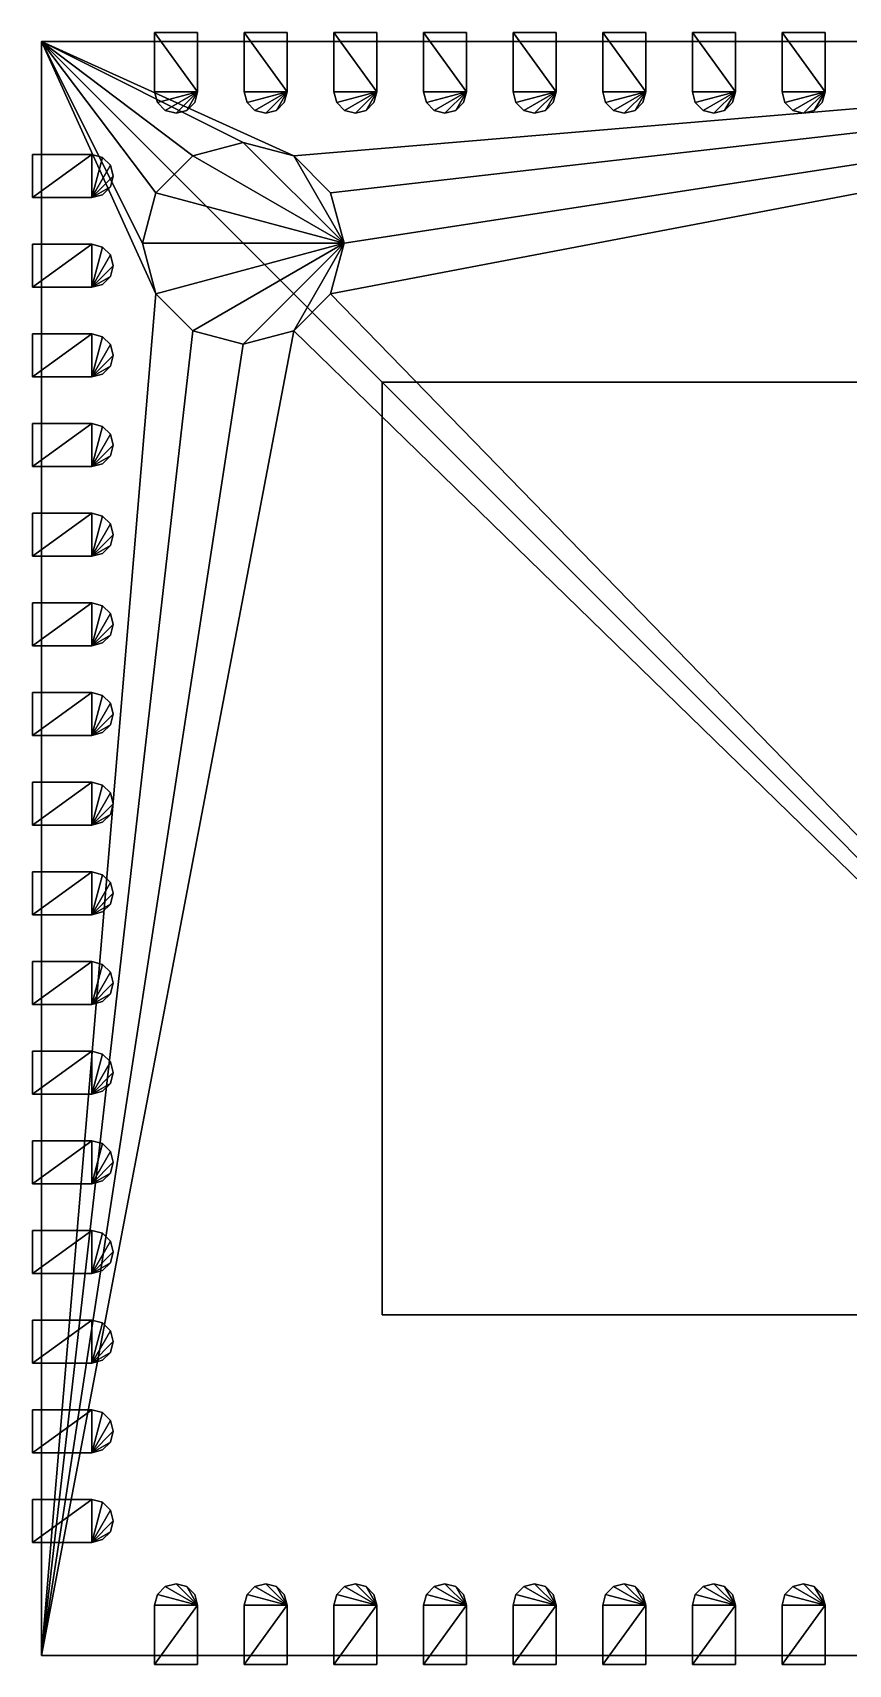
# Model space of a CAD drawing. Extents: x -4.55 to 4.55, y -4.55 to 4.55.
# Drawn here: x -4.55 to 0, y -4.55 to 4.55 of the extents above; entities that cross this region are included whole.
import ezdxf

# ---------------------------------------------------------------- set-up
doc = ezdxf.new("R2010")
doc.units = 0
for name, color, linetype in [('Body', 250, 'CONTINUOUS'), ('ThermalPin', 253, 'CONTINUOUS'), ('Triangle_Set', 253, 'CONTINUOUS'), ('Triangle_Set_ncl1_10', 253, 'CONTINUOUS'), ('Triangle_Set_ncl1_12', 253, 'CONTINUOUS'), ('Triangle_Set_ncl1_14', 253, 'CONTINUOUS'), ('Triangle_Set_ncl1_16', 253, 'CONTINUOUS'), ('Triangle_Set_ncl1_18', 253, 'CONTINUOUS'), ('Triangle_Set_ncl1_2', 253, 'CONTINUOUS'), ('Triangle_Set_ncl1_20', 253, 'CONTINUOUS'), ('Triangle_Set_ncl1_22', 253, 'CONTINUOUS'), ('Triangle_Set_ncl1_24', 253, 'CONTINUOUS'), ('Triangle_Set_ncl1_26', 253, 'CONTINUOUS'), ('Triangle_Set_ncl1_28', 253, 'CONTINUOUS'), ('Triangle_Set_ncl1_30', 253, 'CONTINUOUS'), ('Triangle_Set_ncl1_32', 253, 'CONTINUOUS'), ('Triangle_Set_ncl1_33', 253, 'CONTINUOUS'), ('Triangle_Set_ncl1_34', 253, 'CONTINUOUS'), ('Triangle_Set_ncl1_35', 253, 'CONTINUOUS'), ('Triangle_Set_ncl1_36', 253, 'CONTINUOUS'), ('Triangle_Set_ncl1_37', 253, 'CONTINUOUS'), ('Triangle_Set_ncl1_38', 253, 'CONTINUOUS'), ('Triangle_Set_ncl1_39', 253, 'CONTINUOUS'), ('Triangle_Set_ncl1_4', 253, 'CONTINUOUS'), ('Triangle_Set_ncl1_40', 253, 'CONTINUOUS'), ('Triangle_Set_ncl1_41', 253, 'CONTINUOUS'), ('Triangle_Set_ncl1_42', 253, 'CONTINUOUS'), ('Triangle_Set_ncl1_43', 253, 'CONTINUOUS'), ('Triangle_Set_ncl1_44', 253, 'CONTINUOUS'), ('Triangle_Set_ncl1_45', 253, 'CONTINUOUS'), ('Triangle_Set_ncl1_46', 253, 'CONTINUOUS'), ('Triangle_Set_ncl1_47', 253, 'CONTINUOUS'), ('Triangle_Set_ncl1_6', 253, 'CONTINUOUS'), ('Triangle_Set_ncl1_8', 253, 'CONTINUOUS')]:
    doc.layers.add(name, color=color, linetype=linetype)

msp = doc.modelspace()

# ---------------------------------------------------------------- meshes
at = {"layer": 'Body', "color": 250}
mesh = msp.add_polyface(dxfattribs=at)
corners = [(-4.5, -4.5, 0.05), (-4.5, -4.5, 0.9), (-4.5, 4.5, 0.05), (-4.5, 4.5, 0.9), (4.5, -4.5, 0.05), (4.5, -4.5, 0.9), (4.5, 4.5, 0.9), (-2.8125, 3.375, 0.9), (4.5, 4.5, 0.05), (-2.8125, 3.375, 0.81), (-2.887861, 3.65625, 0.9), (-3.09375, 3.862139, 0.9), (-3.375, 3.9375, 0.9), (-3.65625, 3.862139, 0.9), (-3.862139, 3.65625, 0.9), (-3.9375, 3.375, 0.9), (-3.862139, 3.09375, 0.9), (-3.65625, 2.887861, 0.9), (-3.375, 2.8125, 0.9), (-3.09375, 2.887861, 0.9), (-2.887861, 3.09375, 0.9), (-2.887861, 3.65625, 0.81), (-3.09375, 3.862139, 0.81), (-3.375, 3.9375, 0.81), (-3.65625, 3.862139, 0.81), (-3.862139, 3.65625, 0.81), (-3.9375, 3.375, 0.81), (-3.862139, 3.09375, 0.81), (-3.65625, 2.887861, 0.81), (-3.375, 2.8125, 0.81), (-3.09375, 2.887861, 0.81), (-2.887861, 3.09375, 0.81)]
mesh.append_faces([[corners[k] for k in face] for face in [(2, 1, 0), (1, 2, 3), (5, 4, 1), (4, 0, 1), (6, 5, 20), (5, 1, 19), (7, 6, 20), (20, 5, 19), (19, 1, 18), (18, 1, 17), (1, 3, 16), (17, 1, 16), (16, 3, 15), (15, 3, 14), (14, 3, 13), (3, 6, 11), (13, 3, 12), (12, 3, 11), (6, 7, 10), (11, 6, 10), (8, 6, 3), (2, 8, 3), (8, 2, 4), (2, 0, 4), (5, 8, 4), (8, 5, 6), (9, 7, 20), (9, 20, 31), (20, 19, 30), (19, 18, 29), (18, 17, 28), (22, 11, 21), (15, 14, 25), (22, 12, 11), (21, 11, 10), (21, 10, 9), (10, 7, 9), (14, 13, 24), (13, 12, 23), (17, 16, 27), (16, 15, 26), (12, 22, 23), (13, 23, 24), (14, 24, 25), (15, 25, 26), (16, 26, 27), (17, 27, 28), (18, 28, 29), (19, 29, 30), (20, 30, 31), (21, 9, 22), (22, 9, 23), (23, 9, 24), (24, 9, 25), (25, 9, 26), (26, 9, 27), (27, 9, 28), (28, 9, 29), (29, 9, 30), (30, 9, 31)]], dxfattribs={"color": 250})
at = {"layer": 'ThermalPin', "color": 253}
mesh = msp.add_polyface(dxfattribs=at)
corners = [(-2.6, -2.6), (-2.6, -2.6, 0.1), (-2.6, 2.6), (-2.6, 2.6, 0.1), (2.6, -2.6), (2.6, -2.6, 0.1), (2.6, 2.6), (2.6, 2.6, 0.1)]
mesh.append_faces([[corners[k] for k in face] for face in [(2, 1, 0), (1, 2, 3), (5, 6, 4), (6, 5, 7), (5, 4, 1), (4, 0, 1), (6, 7, 3), (2, 6, 3), (6, 2, 4), (2, 0, 4), (3, 7, 5), (1, 3, 5)]], dxfattribs={"color": 253})
at = {"layer": 'Triangle_Set', "color": 253}
mesh = msp.add_polyface(dxfattribs=at)
corners = [(-4.55, 3.63), (-4.55, 3.63, 0.1), (-4.22, 3.63, 0.1), (-4.22, 3.63), (-4.22, 3.87), (-4.22, 3.87, 0.1), (-4.55, 3.87), (-4.55, 3.87, 0.1), (-4.16, 3.646077), (-4.116077, 3.69), (-4.1, 3.75), (-4.116077, 3.81), (-4.16, 3.853923), (-4.16, 3.646077, 0.1), (-4.116077, 3.69, 0.1), (-4.1, 3.75, 0.1), (-4.116077, 3.81, 0.1), (-4.16, 3.853923, 0.1)]
mesh.append_faces([[corners[k] for k in face] for face in [(0, 1, 2), (0, 2, 3), (3, 13, 8), (8, 14, 9), (9, 15, 10), (10, 16, 11), (11, 17, 12), (12, 5, 4), (5, 12, 17), (17, 11, 16), (16, 10, 15), (15, 9, 14), (14, 8, 13), (13, 3, 2), (7, 6, 5), (5, 6, 4), (1, 0, 7), (7, 0, 6), (0, 3, 4), (3, 8, 9), (3, 9, 10), (3, 10, 11), (3, 11, 12), (3, 12, 4), (0, 4, 6), (2, 1, 5), (13, 2, 14), (14, 2, 15), (15, 2, 16), (16, 2, 17), (17, 2, 5), (5, 1, 7)]], dxfattribs={"color": 253})
at = {"layer": 'Triangle_Set_ncl1_10', "color": 253}
mesh = msp.add_polyface(dxfattribs=at)
corners = [(-4.55, 1.13), (-4.55, 1.13, 0.1), (-4.22, 1.13, 0.1), (-4.22, 1.13), (-4.22, 1.37), (-4.22, 1.37, 0.1), (-4.55, 1.37), (-4.55, 1.37, 0.1), (-4.16, 1.146077), (-4.116077, 1.19), (-4.1, 1.25), (-4.116077, 1.31), (-4.16, 1.353923), (-4.16, 1.146077, 0.1), (-4.116077, 1.19, 0.1), (-4.1, 1.25, 0.1), (-4.116077, 1.31, 0.1), (-4.16, 1.353923, 0.1)]
mesh.append_faces([[corners[k] for k in face] for face in [(0, 1, 2), (0, 2, 3), (3, 13, 8), (8, 14, 9), (9, 15, 10), (10, 16, 11), (11, 17, 12), (12, 5, 4), (5, 12, 17), (17, 11, 16), (16, 10, 15), (15, 9, 14), (14, 8, 13), (13, 3, 2), (7, 6, 5), (5, 6, 4), (1, 0, 7), (7, 0, 6), (0, 3, 4), (3, 8, 9), (3, 9, 10), (3, 10, 11), (3, 11, 12), (3, 12, 4), (0, 4, 6), (2, 1, 5), (13, 2, 14), (14, 2, 15), (15, 2, 16), (16, 2, 17), (17, 2, 5), (5, 1, 7)]], dxfattribs={"color": 253})
at = {"layer": 'Triangle_Set_ncl1_12', "color": 253}
mesh = msp.add_polyface(dxfattribs=at)
corners = [(-4.55, 0.63), (-4.55, 0.63, 0.1), (-4.22, 0.63, 0.1), (-4.22, 0.63), (-4.22, 0.87), (-4.22, 0.87, 0.1), (-4.55, 0.87), (-4.55, 0.87, 0.1), (-4.16, 0.646077), (-4.116077, 0.69), (-4.1, 0.75), (-4.116077, 0.81), (-4.16, 0.853923), (-4.16, 0.646077, 0.1), (-4.116077, 0.69, 0.1), (-4.1, 0.75, 0.1), (-4.116077, 0.81, 0.1), (-4.16, 0.853923, 0.1)]
mesh.append_faces([[corners[k] for k in face] for face in [(0, 1, 2), (0, 2, 3), (3, 13, 8), (8, 14, 9), (9, 15, 10), (10, 16, 11), (11, 17, 12), (12, 5, 4), (5, 12, 17), (17, 11, 16), (16, 10, 15), (15, 9, 14), (14, 8, 13), (13, 3, 2), (7, 6, 5), (5, 6, 4), (1, 0, 7), (7, 0, 6), (0, 3, 4), (3, 8, 9), (3, 9, 10), (3, 10, 11), (3, 11, 12), (3, 12, 4), (0, 4, 6), (2, 1, 5), (13, 2, 14), (14, 2, 15), (15, 2, 16), (16, 2, 17), (17, 2, 5), (5, 1, 7)]], dxfattribs={"color": 253})
at = {"layer": 'Triangle_Set_ncl1_14', "color": 253}
mesh = msp.add_polyface(dxfattribs=at)
corners = [(-4.55, 0.13), (-4.55, 0.13, 0.1), (-4.22, 0.13, 0.1), (-4.22, 0.13), (-4.22, 0.37), (-4.22, 0.37, 0.1), (-4.55, 0.37), (-4.55, 0.37, 0.1), (-4.16, 0.146077), (-4.116077, 0.19), (-4.1, 0.25), (-4.116077, 0.31), (-4.16, 0.353923), (-4.16, 0.146077, 0.1), (-4.116077, 0.19, 0.1), (-4.1, 0.25, 0.1), (-4.116077, 0.31, 0.1), (-4.16, 0.353923, 0.1)]
mesh.append_faces([[corners[k] for k in face] for face in [(0, 1, 2), (0, 2, 3), (3, 13, 8), (8, 14, 9), (9, 15, 10), (10, 16, 11), (11, 17, 12), (12, 5, 4), (5, 12, 17), (17, 11, 16), (16, 10, 15), (15, 9, 14), (14, 8, 13), (13, 3, 2), (7, 6, 5), (5, 6, 4), (1, 0, 7), (7, 0, 6), (0, 3, 4), (3, 8, 9), (3, 9, 10), (3, 10, 11), (3, 11, 12), (3, 12, 4), (0, 4, 6), (2, 1, 5), (13, 2, 14), (14, 2, 15), (15, 2, 16), (16, 2, 17), (17, 2, 5), (5, 1, 7)]], dxfattribs={"color": 253})
at = {"layer": 'Triangle_Set_ncl1_16', "color": 253}
mesh = msp.add_polyface(dxfattribs=at)
corners = [(-4.55, -0.37), (-4.55, -0.37, 0.1), (-4.22, -0.37, 0.1), (-4.22, -0.37), (-4.22, -0.13), (-4.22, -0.13, 0.1), (-4.55, -0.13), (-4.55, -0.13, 0.1), (-4.16, -0.353923), (-4.116077, -0.31), (-4.1, -0.25), (-4.116077, -0.19), (-4.16, -0.146077), (-4.16, -0.353923, 0.1), (-4.116077, -0.31, 0.1), (-4.1, -0.25, 0.1), (-4.116077, -0.19, 0.1), (-4.16, -0.146077, 0.1)]
mesh.append_faces([[corners[k] for k in face] for face in [(0, 1, 2), (0, 2, 3), (3, 13, 8), (8, 14, 9), (9, 15, 10), (10, 16, 11), (11, 17, 12), (12, 5, 4), (5, 12, 17), (17, 11, 16), (16, 10, 15), (15, 9, 14), (14, 8, 13), (13, 3, 2), (7, 6, 5), (5, 6, 4), (1, 0, 7), (7, 0, 6), (0, 3, 4), (3, 8, 9), (3, 9, 10), (3, 10, 11), (3, 11, 12), (3, 12, 4), (0, 4, 6), (2, 1, 5), (13, 2, 14), (14, 2, 15), (15, 2, 16), (16, 2, 17), (17, 2, 5), (5, 1, 7)]], dxfattribs={"color": 253})
at = {"layer": 'Triangle_Set_ncl1_18', "color": 253}
mesh = msp.add_polyface(dxfattribs=at)
corners = [(-4.55, -0.87), (-4.55, -0.87, 0.1), (-4.22, -0.87, 0.1), (-4.22, -0.87), (-4.22, -0.63), (-4.22, -0.63, 0.1), (-4.55, -0.63), (-4.55, -0.63, 0.1), (-4.16, -0.853923), (-4.116077, -0.81), (-4.1, -0.75), (-4.116077, -0.69), (-4.16, -0.646077), (-4.16, -0.853923, 0.1), (-4.116077, -0.81, 0.1), (-4.1, -0.75, 0.1), (-4.116077, -0.69, 0.1), (-4.16, -0.646077, 0.1)]
mesh.append_faces([[corners[k] for k in face] for face in [(0, 1, 2), (0, 2, 3), (3, 13, 8), (8, 14, 9), (9, 15, 10), (10, 16, 11), (11, 17, 12), (12, 5, 4), (5, 12, 17), (17, 11, 16), (16, 10, 15), (15, 9, 14), (14, 8, 13), (13, 3, 2), (7, 6, 5), (5, 6, 4), (1, 0, 7), (7, 0, 6), (0, 3, 4), (3, 8, 9), (3, 9, 10), (3, 10, 11), (3, 11, 12), (3, 12, 4), (0, 4, 6), (2, 1, 5), (13, 2, 14), (14, 2, 15), (15, 2, 16), (16, 2, 17), (17, 2, 5), (5, 1, 7)]], dxfattribs={"color": 253})
at = {"layer": 'Triangle_Set_ncl1_2', "color": 253}
mesh = msp.add_polyface(dxfattribs=at)
corners = [(-4.55, 3.13), (-4.55, 3.13, 0.1), (-4.22, 3.13, 0.1), (-4.22, 3.13), (-4.22, 3.37), (-4.22, 3.37, 0.1), (-4.55, 3.37), (-4.55, 3.37, 0.1), (-4.16, 3.146077), (-4.116077, 3.19), (-4.1, 3.25), (-4.116077, 3.31), (-4.16, 3.353923), (-4.16, 3.146077, 0.1), (-4.116077, 3.19, 0.1), (-4.1, 3.25, 0.1), (-4.116077, 3.31, 0.1), (-4.16, 3.353923, 0.1)]
mesh.append_faces([[corners[k] for k in face] for face in [(0, 1, 2), (0, 2, 3), (3, 13, 8), (8, 14, 9), (9, 15, 10), (10, 16, 11), (11, 17, 12), (12, 5, 4), (5, 12, 17), (17, 11, 16), (16, 10, 15), (15, 9, 14), (14, 8, 13), (13, 3, 2), (7, 6, 5), (5, 6, 4), (1, 0, 7), (7, 0, 6), (0, 3, 4), (3, 8, 9), (3, 9, 10), (3, 10, 11), (3, 11, 12), (3, 12, 4), (0, 4, 6), (2, 1, 5), (13, 2, 14), (14, 2, 15), (15, 2, 16), (16, 2, 17), (17, 2, 5), (5, 1, 7)]], dxfattribs={"color": 253})
at = {"layer": 'Triangle_Set_ncl1_20', "color": 253}
mesh = msp.add_polyface(dxfattribs=at)
corners = [(-4.55, -1.37), (-4.55, -1.37, 0.1), (-4.22, -1.37, 0.1), (-4.22, -1.37), (-4.22, -1.13), (-4.22, -1.13, 0.1), (-4.55, -1.13), (-4.55, -1.13, 0.1), (-4.16, -1.353923), (-4.116077, -1.31), (-4.1, -1.25), (-4.116077, -1.19), (-4.16, -1.146077), (-4.16, -1.353923, 0.1), (-4.116077, -1.31, 0.1), (-4.1, -1.25, 0.1), (-4.116077, -1.19, 0.1), (-4.16, -1.146077, 0.1)]
mesh.append_faces([[corners[k] for k in face] for face in [(0, 1, 2), (0, 2, 3), (3, 13, 8), (8, 14, 9), (9, 15, 10), (10, 16, 11), (11, 17, 12), (12, 5, 4), (5, 12, 17), (17, 11, 16), (16, 10, 15), (15, 9, 14), (14, 8, 13), (13, 3, 2), (7, 6, 5), (5, 6, 4), (1, 0, 7), (7, 0, 6), (0, 3, 4), (3, 8, 9), (3, 9, 10), (3, 10, 11), (3, 11, 12), (3, 12, 4), (0, 4, 6), (2, 1, 5), (13, 2, 14), (14, 2, 15), (15, 2, 16), (16, 2, 17), (17, 2, 5), (5, 1, 7)]], dxfattribs={"color": 253})
at = {"layer": 'Triangle_Set_ncl1_22', "color": 253}
mesh = msp.add_polyface(dxfattribs=at)
corners = [(-4.55, -1.87), (-4.55, -1.87, 0.1), (-4.22, -1.87, 0.1), (-4.22, -1.87), (-4.22, -1.63), (-4.22, -1.63, 0.1), (-4.55, -1.63), (-4.55, -1.63, 0.1), (-4.16, -1.853923), (-4.116077, -1.81), (-4.1, -1.75), (-4.116077, -1.69), (-4.16, -1.646077), (-4.16, -1.853923, 0.1), (-4.116077, -1.81, 0.1), (-4.1, -1.75, 0.1), (-4.116077, -1.69, 0.1), (-4.16, -1.646077, 0.1)]
mesh.append_faces([[corners[k] for k in face] for face in [(0, 1, 2), (0, 2, 3), (3, 13, 8), (8, 14, 9), (9, 15, 10), (10, 16, 11), (11, 17, 12), (12, 5, 4), (5, 12, 17), (17, 11, 16), (16, 10, 15), (15, 9, 14), (14, 8, 13), (13, 3, 2), (7, 6, 5), (5, 6, 4), (1, 0, 7), (7, 0, 6), (0, 3, 4), (3, 8, 9), (3, 9, 10), (3, 10, 11), (3, 11, 12), (3, 12, 4), (0, 4, 6), (2, 1, 5), (13, 2, 14), (14, 2, 15), (15, 2, 16), (16, 2, 17), (17, 2, 5), (5, 1, 7)]], dxfattribs={"color": 253})
at = {"layer": 'Triangle_Set_ncl1_24', "color": 253}
mesh = msp.add_polyface(dxfattribs=at)
corners = [(-4.55, -2.37), (-4.55, -2.37, 0.1), (-4.22, -2.37, 0.1), (-4.22, -2.37), (-4.22, -2.13), (-4.22, -2.13, 0.1), (-4.55, -2.13), (-4.55, -2.13, 0.1), (-4.16, -2.353923), (-4.116077, -2.31), (-4.1, -2.25), (-4.116077, -2.19), (-4.16, -2.146077), (-4.16, -2.353923, 0.1), (-4.116077, -2.31, 0.1), (-4.1, -2.25, 0.1), (-4.116077, -2.19, 0.1), (-4.16, -2.146077, 0.1)]
mesh.append_faces([[corners[k] for k in face] for face in [(0, 1, 2), (0, 2, 3), (3, 13, 8), (8, 14, 9), (9, 15, 10), (10, 16, 11), (11, 17, 12), (12, 5, 4), (5, 12, 17), (17, 11, 16), (16, 10, 15), (15, 9, 14), (14, 8, 13), (13, 3, 2), (7, 6, 5), (5, 6, 4), (1, 0, 7), (7, 0, 6), (0, 3, 4), (3, 8, 9), (3, 9, 10), (3, 10, 11), (3, 11, 12), (3, 12, 4), (0, 4, 6), (2, 1, 5), (13, 2, 14), (14, 2, 15), (15, 2, 16), (16, 2, 17), (17, 2, 5), (5, 1, 7)]], dxfattribs={"color": 253})
at = {"layer": 'Triangle_Set_ncl1_26', "color": 253}
mesh = msp.add_polyface(dxfattribs=at)
corners = [(-4.55, -2.87), (-4.55, -2.87, 0.1), (-4.22, -2.87, 0.1), (-4.22, -2.87), (-4.22, -2.63), (-4.22, -2.63, 0.1), (-4.55, -2.63), (-4.55, -2.63, 0.1), (-4.16, -2.853923), (-4.116077, -2.81), (-4.1, -2.75), (-4.116077, -2.69), (-4.16, -2.646077), (-4.16, -2.853923, 0.1), (-4.116077, -2.81, 0.1), (-4.1, -2.75, 0.1), (-4.116077, -2.69, 0.1), (-4.16, -2.646077, 0.1)]
mesh.append_faces([[corners[k] for k in face] for face in [(0, 1, 2), (0, 2, 3), (3, 13, 8), (8, 14, 9), (9, 15, 10), (10, 16, 11), (11, 17, 12), (12, 5, 4), (5, 12, 17), (17, 11, 16), (16, 10, 15), (15, 9, 14), (14, 8, 13), (13, 3, 2), (7, 6, 5), (5, 6, 4), (1, 0, 7), (7, 0, 6), (0, 3, 4), (3, 8, 9), (3, 9, 10), (3, 10, 11), (3, 11, 12), (3, 12, 4), (0, 4, 6), (2, 1, 5), (13, 2, 14), (14, 2, 15), (15, 2, 16), (16, 2, 17), (17, 2, 5), (5, 1, 7)]], dxfattribs={"color": 253})
at = {"layer": 'Triangle_Set_ncl1_28', "color": 253}
mesh = msp.add_polyface(dxfattribs=at)
corners = [(-4.55, -3.37), (-4.55, -3.37, 0.1), (-4.22, -3.37, 0.1), (-4.22, -3.37), (-4.22, -3.13), (-4.22, -3.13, 0.1), (-4.55, -3.13), (-4.55, -3.13, 0.1), (-4.16, -3.353923), (-4.116077, -3.31), (-4.1, -3.25), (-4.116077, -3.19), (-4.16, -3.146077), (-4.16, -3.353923, 0.1), (-4.116077, -3.31, 0.1), (-4.1, -3.25, 0.1), (-4.116077, -3.19, 0.1), (-4.16, -3.146077, 0.1)]
mesh.append_faces([[corners[k] for k in face] for face in [(0, 1, 2), (0, 2, 3), (3, 13, 8), (8, 14, 9), (9, 15, 10), (10, 16, 11), (11, 17, 12), (12, 5, 4), (5, 12, 17), (17, 11, 16), (16, 10, 15), (15, 9, 14), (14, 8, 13), (13, 3, 2), (7, 6, 5), (5, 6, 4), (1, 0, 7), (7, 0, 6), (0, 3, 4), (3, 8, 9), (3, 9, 10), (3, 10, 11), (3, 11, 12), (3, 12, 4), (0, 4, 6), (2, 1, 5), (13, 2, 14), (14, 2, 15), (15, 2, 16), (16, 2, 17), (17, 2, 5), (5, 1, 7)]], dxfattribs={"color": 253})
at = {"layer": 'Triangle_Set_ncl1_30', "color": 253}
mesh = msp.add_polyface(dxfattribs=at)
corners = [(-4.55, -3.87), (-4.55, -3.87, 0.1), (-4.22, -3.87, 0.1), (-4.22, -3.87), (-4.22, -3.63), (-4.22, -3.63, 0.1), (-4.55, -3.63), (-4.55, -3.63, 0.1), (-4.16, -3.853923), (-4.116077, -3.81), (-4.1, -3.75), (-4.116077, -3.69), (-4.16, -3.646077), (-4.16, -3.853923, 0.1), (-4.116077, -3.81, 0.1), (-4.1, -3.75, 0.1), (-4.116077, -3.69, 0.1), (-4.16, -3.646077, 0.1)]
mesh.append_faces([[corners[k] for k in face] for face in [(0, 1, 2), (0, 2, 3), (3, 13, 8), (8, 14, 9), (9, 15, 10), (10, 16, 11), (11, 17, 12), (12, 5, 4), (5, 12, 17), (17, 11, 16), (16, 10, 15), (15, 9, 14), (14, 8, 13), (13, 3, 2), (7, 6, 5), (5, 6, 4), (1, 0, 7), (7, 0, 6), (0, 3, 4), (3, 8, 9), (3, 9, 10), (3, 10, 11), (3, 11, 12), (3, 12, 4), (0, 4, 6), (2, 1, 5), (13, 2, 14), (14, 2, 15), (15, 2, 16), (16, 2, 17), (17, 2, 5), (5, 1, 7)]], dxfattribs={"color": 253})
at = {"layer": 'Triangle_Set_ncl1_32', "color": 253}
mesh = msp.add_polyface(dxfattribs=at)
corners = [(-3.87, 4.55), (-3.87, 4.55, 0.1), (-3.63, 4.55, 0.1), (-3.63, 4.55), (-3.63, 4.22, 0.1), (-3.63, 4.22), (-3.87, 4.22), (-3.87, 4.22, 0.1), (-3.853923, 4.16), (-3.81, 4.116077), (-3.75, 4.1), (-3.69, 4.116077), (-3.646077, 4.16), (-3.853923, 4.16, 0.1), (-3.81, 4.116077, 0.1), (-3.75, 4.1, 0.1), (-3.69, 4.116077, 0.1), (-3.646077, 4.16, 0.1)]
mesh.append_faces([[corners[k] for k in face] for face in [(1, 0, 2), (2, 0, 3), (2, 3, 4), (4, 3, 5), (11, 16, 17), (8, 6, 13), (10, 16, 11), (11, 17, 12), (12, 17, 4), (5, 12, 4), (9, 8, 14), (10, 9, 15), (16, 10, 15), (15, 9, 14), (14, 8, 13), (13, 6, 7), (0, 1, 7), (0, 7, 6), (3, 0, 5), (5, 0, 6), (12, 5, 11), (11, 5, 10), (10, 5, 9), (9, 5, 8), (8, 5, 6), (1, 2, 4), (1, 4, 7), (4, 17, 16), (4, 16, 15), (4, 15, 14), (4, 14, 13), (4, 13, 7)]], dxfattribs={"color": 253})
at = {"layer": 'Triangle_Set_ncl1_33', "color": 253}
mesh = msp.add_polyface(dxfattribs=at)
corners = [(-3.87, -4.55), (-3.87, -4.55, 0.1), (-3.63, -4.55, 0.1), (-3.63, -4.55), (-3.63, -4.22, 0.1), (-3.63, -4.22), (-3.87, -4.22), (-3.87, -4.22, 0.1), (-3.646077, -4.16), (-3.69, -4.116077), (-3.75, -4.1), (-3.81, -4.116077), (-3.853923, -4.16), (-3.646077, -4.16, 0.1), (-3.69, -4.116077, 0.1), (-3.75, -4.1, 0.1), (-3.81, -4.116077, 0.1), (-3.853923, -4.16, 0.1)]
mesh.append_faces([[corners[k] for k in face] for face in [(0, 1, 2), (0, 2, 3), (3, 2, 4), (3, 4, 5), (5, 13, 8), (8, 14, 9), (9, 15, 10), (10, 16, 11), (11, 17, 12), (12, 7, 6), (7, 12, 17), (17, 11, 16), (16, 10, 15), (15, 9, 14), (14, 8, 13), (13, 5, 4), (1, 0, 7), (7, 0, 6), (0, 3, 5), (0, 5, 6), (5, 8, 9), (5, 9, 10), (5, 10, 11), (5, 11, 12), (5, 12, 6), (2, 1, 4), (4, 1, 7), (13, 4, 14), (14, 4, 15), (15, 4, 16), (16, 4, 17), (17, 4, 7)]], dxfattribs={"color": 253})
at = {"layer": 'Triangle_Set_ncl1_34', "color": 253}
mesh = msp.add_polyface(dxfattribs=at)
corners = [(-3.37, 4.55), (-3.37, 4.55, 0.1), (-3.13, 4.55, 0.1), (-3.13, 4.55), (-3.13, 4.22, 0.1), (-3.13, 4.22), (-3.37, 4.22), (-3.37, 4.22, 0.1), (-3.353923, 4.16), (-3.31, 4.116077), (-3.25, 4.1), (-3.19, 4.116077), (-3.146077, 4.16), (-3.353923, 4.16, 0.1), (-3.31, 4.116077, 0.1), (-3.25, 4.1, 0.1), (-3.19, 4.116077, 0.1), (-3.146077, 4.16, 0.1)]
mesh.append_faces([[corners[k] for k in face] for face in [(1, 0, 2), (2, 0, 3), (2, 3, 4), (4, 3, 5), (11, 16, 17), (8, 6, 13), (10, 16, 11), (11, 17, 12), (12, 17, 4), (5, 12, 4), (9, 8, 14), (10, 9, 15), (16, 10, 15), (15, 9, 14), (14, 8, 13), (13, 6, 7), (0, 1, 7), (0, 7, 6), (3, 0, 5), (5, 0, 6), (12, 5, 11), (11, 5, 10), (10, 5, 9), (9, 5, 8), (8, 5, 6), (1, 2, 4), (1, 4, 7), (4, 17, 16), (4, 16, 15), (4, 15, 14), (4, 14, 13), (4, 13, 7)]], dxfattribs={"color": 253})
at = {"layer": 'Triangle_Set_ncl1_35', "color": 253}
mesh = msp.add_polyface(dxfattribs=at)
corners = [(-3.37, -4.55), (-3.37, -4.55, 0.1), (-3.13, -4.55, 0.1), (-3.13, -4.55), (-3.13, -4.22, 0.1), (-3.13, -4.22), (-3.37, -4.22), (-3.37, -4.22, 0.1), (-3.146077, -4.16), (-3.19, -4.116077), (-3.25, -4.1), (-3.31, -4.116077), (-3.353923, -4.16), (-3.146077, -4.16, 0.1), (-3.19, -4.116077, 0.1), (-3.25, -4.1, 0.1), (-3.31, -4.116077, 0.1), (-3.353923, -4.16, 0.1)]
mesh.append_faces([[corners[k] for k in face] for face in [(0, 1, 2), (0, 2, 3), (3, 2, 4), (3, 4, 5), (5, 13, 8), (8, 14, 9), (9, 15, 10), (10, 16, 11), (11, 17, 12), (12, 7, 6), (7, 12, 17), (17, 11, 16), (16, 10, 15), (15, 9, 14), (14, 8, 13), (13, 5, 4), (1, 0, 7), (7, 0, 6), (0, 3, 5), (0, 5, 6), (5, 8, 9), (5, 9, 10), (5, 10, 11), (5, 11, 12), (5, 12, 6), (2, 1, 4), (4, 1, 7), (13, 4, 14), (14, 4, 15), (15, 4, 16), (16, 4, 17), (17, 4, 7)]], dxfattribs={"color": 253})
at = {"layer": 'Triangle_Set_ncl1_36', "color": 253}
mesh = msp.add_polyface(dxfattribs=at)
corners = [(-2.87, 4.55), (-2.87, 4.55, 0.1), (-2.63, 4.55, 0.1), (-2.63, 4.55), (-2.63, 4.22, 0.1), (-2.63, 4.22), (-2.87, 4.22), (-2.87, 4.22, 0.1), (-2.853923, 4.16), (-2.81, 4.116077), (-2.75, 4.1), (-2.69, 4.116077), (-2.646077, 4.16), (-2.853923, 4.16, 0.1), (-2.81, 4.116077, 0.1), (-2.75, 4.1, 0.1), (-2.69, 4.116077, 0.1), (-2.646077, 4.16, 0.1)]
mesh.append_faces([[corners[k] for k in face] for face in [(1, 0, 2), (2, 0, 3), (2, 3, 4), (4, 3, 5), (11, 16, 17), (8, 6, 13), (10, 16, 11), (11, 17, 12), (12, 17, 4), (5, 12, 4), (9, 8, 14), (10, 9, 15), (16, 10, 15), (15, 9, 14), (14, 8, 13), (13, 6, 7), (0, 1, 7), (0, 7, 6), (3, 0, 5), (5, 0, 6), (12, 5, 11), (11, 5, 10), (10, 5, 9), (9, 5, 8), (8, 5, 6), (1, 2, 4), (1, 4, 7), (4, 17, 16), (4, 16, 15), (4, 15, 14), (4, 14, 13), (4, 13, 7)]], dxfattribs={"color": 253})
at = {"layer": 'Triangle_Set_ncl1_37', "color": 253}
mesh = msp.add_polyface(dxfattribs=at)
corners = [(-2.87, -4.55), (-2.87, -4.55, 0.1), (-2.63, -4.55, 0.1), (-2.63, -4.55), (-2.63, -4.22, 0.1), (-2.63, -4.22), (-2.87, -4.22), (-2.87, -4.22, 0.1), (-2.646077, -4.16), (-2.69, -4.116077), (-2.75, -4.1), (-2.81, -4.116077), (-2.853923, -4.16), (-2.646077, -4.16, 0.1), (-2.69, -4.116077, 0.1), (-2.75, -4.1, 0.1), (-2.81, -4.116077, 0.1), (-2.853923, -4.16, 0.1)]
mesh.append_faces([[corners[k] for k in face] for face in [(0, 1, 2), (0, 2, 3), (3, 2, 4), (3, 4, 5), (5, 13, 8), (8, 14, 9), (9, 15, 10), (10, 16, 11), (11, 17, 12), (12, 7, 6), (7, 12, 17), (17, 11, 16), (16, 10, 15), (15, 9, 14), (14, 8, 13), (13, 5, 4), (1, 0, 7), (7, 0, 6), (0, 3, 5), (0, 5, 6), (5, 8, 9), (5, 9, 10), (5, 10, 11), (5, 11, 12), (5, 12, 6), (2, 1, 4), (4, 1, 7), (13, 4, 14), (14, 4, 15), (15, 4, 16), (16, 4, 17), (17, 4, 7)]], dxfattribs={"color": 253})
at = {"layer": 'Triangle_Set_ncl1_38', "color": 253}
mesh = msp.add_polyface(dxfattribs=at)
corners = [(-2.37, 4.55), (-2.37, 4.55, 0.1), (-2.13, 4.55, 0.1), (-2.13, 4.55), (-2.13, 4.22, 0.1), (-2.13, 4.22), (-2.37, 4.22), (-2.37, 4.22, 0.1), (-2.353923, 4.16), (-2.31, 4.116077), (-2.25, 4.1), (-2.19, 4.116077), (-2.146077, 4.16), (-2.353923, 4.16, 0.1), (-2.31, 4.116077, 0.1), (-2.25, 4.1, 0.1), (-2.19, 4.116077, 0.1), (-2.146077, 4.16, 0.1)]
mesh.append_faces([[corners[k] for k in face] for face in [(1, 0, 2), (2, 0, 3), (2, 3, 4), (4, 3, 5), (11, 16, 17), (8, 6, 13), (10, 16, 11), (11, 17, 12), (12, 17, 4), (5, 12, 4), (9, 8, 14), (10, 9, 15), (16, 10, 15), (15, 9, 14), (14, 8, 13), (13, 6, 7), (0, 1, 7), (0, 7, 6), (3, 0, 5), (5, 0, 6), (12, 5, 11), (11, 5, 10), (10, 5, 9), (9, 5, 8), (8, 5, 6), (1, 2, 4), (1, 4, 7), (4, 17, 16), (4, 16, 15), (4, 15, 14), (4, 14, 13), (4, 13, 7)]], dxfattribs={"color": 253})
at = {"layer": 'Triangle_Set_ncl1_39', "color": 253}
mesh = msp.add_polyface(dxfattribs=at)
corners = [(-2.37, -4.55), (-2.37, -4.55, 0.1), (-2.13, -4.55, 0.1), (-2.13, -4.55), (-2.13, -4.22, 0.1), (-2.13, -4.22), (-2.37, -4.22), (-2.37, -4.22, 0.1), (-2.146077, -4.16), (-2.19, -4.116077), (-2.25, -4.1), (-2.31, -4.116077), (-2.353923, -4.16), (-2.146077, -4.16, 0.1), (-2.19, -4.116077, 0.1), (-2.25, -4.1, 0.1), (-2.31, -4.116077, 0.1), (-2.353923, -4.16, 0.1)]
mesh.append_faces([[corners[k] for k in face] for face in [(0, 1, 2), (0, 2, 3), (3, 2, 4), (3, 4, 5), (5, 13, 8), (8, 14, 9), (9, 15, 10), (10, 16, 11), (11, 17, 12), (12, 7, 6), (7, 12, 17), (17, 11, 16), (16, 10, 15), (15, 9, 14), (14, 8, 13), (13, 5, 4), (1, 0, 7), (7, 0, 6), (0, 3, 5), (0, 5, 6), (5, 8, 9), (5, 9, 10), (5, 10, 11), (5, 11, 12), (5, 12, 6), (2, 1, 4), (4, 1, 7), (13, 4, 14), (14, 4, 15), (15, 4, 16), (16, 4, 17), (17, 4, 7)]], dxfattribs={"color": 253})
at = {"layer": 'Triangle_Set_ncl1_4', "color": 253}
mesh = msp.add_polyface(dxfattribs=at)
corners = [(-4.55, 2.63), (-4.55, 2.63, 0.1), (-4.22, 2.63, 0.1), (-4.22, 2.63), (-4.22, 2.87), (-4.22, 2.87, 0.1), (-4.55, 2.87), (-4.55, 2.87, 0.1), (-4.16, 2.646077), (-4.116077, 2.69), (-4.1, 2.75), (-4.116077, 2.81), (-4.16, 2.853923), (-4.16, 2.646077, 0.1), (-4.116077, 2.69, 0.1), (-4.1, 2.75, 0.1), (-4.116077, 2.81, 0.1), (-4.16, 2.853923, 0.1)]
mesh.append_faces([[corners[k] for k in face] for face in [(0, 1, 2), (0, 2, 3), (3, 13, 8), (8, 14, 9), (9, 15, 10), (10, 16, 11), (11, 17, 12), (12, 5, 4), (5, 12, 17), (17, 11, 16), (16, 10, 15), (15, 9, 14), (14, 8, 13), (13, 3, 2), (7, 6, 5), (5, 6, 4), (1, 0, 7), (7, 0, 6), (0, 3, 4), (3, 8, 9), (3, 9, 10), (3, 10, 11), (3, 11, 12), (3, 12, 4), (0, 4, 6), (2, 1, 5), (13, 2, 14), (14, 2, 15), (15, 2, 16), (16, 2, 17), (17, 2, 5), (5, 1, 7)]], dxfattribs={"color": 253})
at = {"layer": 'Triangle_Set_ncl1_40', "color": 253}
mesh = msp.add_polyface(dxfattribs=at)
corners = [(-1.87, 4.55), (-1.87, 4.55, 0.1), (-1.63, 4.55, 0.1), (-1.63, 4.55), (-1.63, 4.22, 0.1), (-1.63, 4.22), (-1.87, 4.22), (-1.87, 4.22, 0.1), (-1.853923, 4.16), (-1.81, 4.116077), (-1.75, 4.1), (-1.69, 4.116077), (-1.646077, 4.16), (-1.853923, 4.16, 0.1), (-1.81, 4.116077, 0.1), (-1.75, 4.1, 0.1), (-1.69, 4.116077, 0.1), (-1.646077, 4.16, 0.1)]
mesh.append_faces([[corners[k] for k in face] for face in [(1, 0, 2), (2, 0, 3), (2, 3, 4), (4, 3, 5), (11, 16, 17), (8, 6, 13), (10, 16, 11), (11, 17, 12), (12, 17, 4), (5, 12, 4), (9, 8, 14), (10, 9, 15), (16, 10, 15), (15, 9, 14), (14, 8, 13), (13, 6, 7), (0, 1, 7), (0, 7, 6), (3, 0, 5), (5, 0, 6), (12, 5, 11), (11, 5, 10), (10, 5, 9), (9, 5, 8), (8, 5, 6), (1, 2, 4), (1, 4, 7), (4, 17, 16), (4, 16, 15), (4, 15, 14), (4, 14, 13), (4, 13, 7)]], dxfattribs={"color": 253})
at = {"layer": 'Triangle_Set_ncl1_41', "color": 253}
mesh = msp.add_polyface(dxfattribs=at)
corners = [(-1.87, -4.55), (-1.87, -4.55, 0.1), (-1.63, -4.55, 0.1), (-1.63, -4.55), (-1.63, -4.22, 0.1), (-1.63, -4.22), (-1.87, -4.22), (-1.87, -4.22, 0.1), (-1.646077, -4.16), (-1.69, -4.116077), (-1.75, -4.1), (-1.81, -4.116077), (-1.853923, -4.16), (-1.646077, -4.16, 0.1), (-1.69, -4.116077, 0.1), (-1.75, -4.1, 0.1), (-1.81, -4.116077, 0.1), (-1.853923, -4.16, 0.1)]
mesh.append_faces([[corners[k] for k in face] for face in [(0, 1, 2), (0, 2, 3), (3, 2, 4), (3, 4, 5), (5, 13, 8), (8, 14, 9), (9, 15, 10), (10, 16, 11), (11, 17, 12), (12, 7, 6), (7, 12, 17), (17, 11, 16), (16, 10, 15), (15, 9, 14), (14, 8, 13), (13, 5, 4), (1, 0, 7), (7, 0, 6), (0, 3, 5), (0, 5, 6), (5, 8, 9), (5, 9, 10), (5, 10, 11), (5, 11, 12), (5, 12, 6), (2, 1, 4), (4, 1, 7), (13, 4, 14), (14, 4, 15), (15, 4, 16), (16, 4, 17), (17, 4, 7)]], dxfattribs={"color": 253})
at = {"layer": 'Triangle_Set_ncl1_42', "color": 253}
mesh = msp.add_polyface(dxfattribs=at)
corners = [(-1.37, 4.55), (-1.37, 4.55, 0.1), (-1.13, 4.55, 0.1), (-1.13, 4.55), (-1.13, 4.22, 0.1), (-1.13, 4.22), (-1.37, 4.22), (-1.37, 4.22, 0.1), (-1.353923, 4.16), (-1.31, 4.116077), (-1.25, 4.1), (-1.19, 4.116077), (-1.146077, 4.16), (-1.353923, 4.16, 0.1), (-1.31, 4.116077, 0.1), (-1.25, 4.1, 0.1), (-1.19, 4.116077, 0.1), (-1.146077, 4.16, 0.1)]
mesh.append_faces([[corners[k] for k in face] for face in [(1, 0, 2), (2, 0, 3), (2, 3, 4), (4, 3, 5), (11, 16, 17), (8, 6, 13), (10, 16, 11), (11, 17, 12), (12, 17, 4), (5, 12, 4), (9, 8, 14), (10, 9, 15), (16, 10, 15), (15, 9, 14), (14, 8, 13), (13, 6, 7), (0, 1, 7), (0, 7, 6), (3, 0, 5), (5, 0, 6), (12, 5, 11), (11, 5, 10), (10, 5, 9), (9, 5, 8), (8, 5, 6), (1, 2, 4), (1, 4, 7), (4, 17, 16), (4, 16, 15), (4, 15, 14), (4, 14, 13), (4, 13, 7)]], dxfattribs={"color": 253})
at = {"layer": 'Triangle_Set_ncl1_43', "color": 253}
mesh = msp.add_polyface(dxfattribs=at)
corners = [(-1.37, -4.55), (-1.37, -4.55, 0.1), (-1.13, -4.55, 0.1), (-1.13, -4.55), (-1.13, -4.22, 0.1), (-1.13, -4.22), (-1.37, -4.22), (-1.37, -4.22, 0.1), (-1.146077, -4.16), (-1.19, -4.116077), (-1.25, -4.1), (-1.31, -4.116077), (-1.353923, -4.16), (-1.146077, -4.16, 0.1), (-1.19, -4.116077, 0.1), (-1.25, -4.1, 0.1), (-1.31, -4.116077, 0.1), (-1.353923, -4.16, 0.1)]
mesh.append_faces([[corners[k] for k in face] for face in [(0, 1, 2), (0, 2, 3), (3, 2, 4), (3, 4, 5), (5, 13, 8), (8, 14, 9), (9, 15, 10), (10, 16, 11), (11, 17, 12), (12, 7, 6), (7, 12, 17), (17, 11, 16), (16, 10, 15), (15, 9, 14), (14, 8, 13), (13, 5, 4), (1, 0, 7), (7, 0, 6), (0, 3, 5), (0, 5, 6), (5, 8, 9), (5, 9, 10), (5, 10, 11), (5, 11, 12), (5, 12, 6), (2, 1, 4), (4, 1, 7), (13, 4, 14), (14, 4, 15), (15, 4, 16), (16, 4, 17), (17, 4, 7)]], dxfattribs={"color": 253})
at = {"layer": 'Triangle_Set_ncl1_44', "color": 253}
mesh = msp.add_polyface(dxfattribs=at)
corners = [(-0.87, 4.55), (-0.87, 4.55, 0.1), (-0.63, 4.55, 0.1), (-0.63, 4.55), (-0.63, 4.22, 0.1), (-0.63, 4.22), (-0.87, 4.22), (-0.87, 4.22, 0.1), (-0.853923, 4.16), (-0.81, 4.116077), (-0.75, 4.1), (-0.69, 4.116077), (-0.646077, 4.16), (-0.853923, 4.16, 0.1), (-0.81, 4.116077, 0.1), (-0.75, 4.1, 0.1), (-0.69, 4.116077, 0.1), (-0.646077, 4.16, 0.1)]
mesh.append_faces([[corners[k] for k in face] for face in [(1, 0, 2), (2, 0, 3), (2, 3, 4), (4, 3, 5), (11, 16, 17), (8, 6, 13), (10, 16, 11), (11, 17, 12), (12, 17, 4), (5, 12, 4), (9, 8, 14), (10, 9, 15), (16, 10, 15), (15, 9, 14), (14, 8, 13), (13, 6, 7), (0, 1, 7), (0, 7, 6), (3, 0, 5), (5, 0, 6), (12, 5, 11), (11, 5, 10), (10, 5, 9), (9, 5, 8), (8, 5, 6), (1, 2, 4), (1, 4, 7), (4, 17, 16), (4, 16, 15), (4, 15, 14), (4, 14, 13), (4, 13, 7)]], dxfattribs={"color": 253})
at = {"layer": 'Triangle_Set_ncl1_45', "color": 253}
mesh = msp.add_polyface(dxfattribs=at)
corners = [(-0.87, -4.55), (-0.87, -4.55, 0.1), (-0.63, -4.55, 0.1), (-0.63, -4.55), (-0.63, -4.22, 0.1), (-0.63, -4.22), (-0.87, -4.22), (-0.87, -4.22, 0.1), (-0.646077, -4.16), (-0.69, -4.116077), (-0.75, -4.1), (-0.81, -4.116077), (-0.853923, -4.16), (-0.646077, -4.16, 0.1), (-0.69, -4.116077, 0.1), (-0.75, -4.1, 0.1), (-0.81, -4.116077, 0.1), (-0.853923, -4.16, 0.1)]
mesh.append_faces([[corners[k] for k in face] for face in [(0, 1, 2), (0, 2, 3), (3, 2, 4), (3, 4, 5), (5, 13, 8), (8, 14, 9), (9, 15, 10), (10, 16, 11), (11, 17, 12), (12, 7, 6), (7, 12, 17), (17, 11, 16), (16, 10, 15), (15, 9, 14), (14, 8, 13), (13, 5, 4), (1, 0, 7), (7, 0, 6), (0, 3, 5), (0, 5, 6), (5, 8, 9), (5, 9, 10), (5, 10, 11), (5, 11, 12), (5, 12, 6), (2, 1, 4), (4, 1, 7), (13, 4, 14), (14, 4, 15), (15, 4, 16), (16, 4, 17), (17, 4, 7)]], dxfattribs={"color": 253})
at = {"layer": 'Triangle_Set_ncl1_46', "color": 253}
mesh = msp.add_polyface(dxfattribs=at)
corners = [(-0.37, 4.55), (-0.37, 4.55, 0.1), (-0.13, 4.55, 0.1), (-0.13, 4.55), (-0.13, 4.22, 0.1), (-0.13, 4.22), (-0.37, 4.22), (-0.37, 4.22, 0.1), (-0.353923, 4.16), (-0.31, 4.116077), (-0.25, 4.1), (-0.19, 4.116077), (-0.146077, 4.16), (-0.353923, 4.16, 0.1), (-0.31, 4.116077, 0.1), (-0.25, 4.1, 0.1), (-0.19, 4.116077, 0.1), (-0.146077, 4.16, 0.1)]
mesh.append_faces([[corners[k] for k in face] for face in [(1, 0, 2), (2, 0, 3), (2, 3, 4), (4, 3, 5), (11, 16, 17), (8, 6, 13), (10, 16, 11), (11, 17, 12), (12, 17, 4), (5, 12, 4), (9, 8, 14), (10, 9, 15), (16, 10, 15), (15, 9, 14), (14, 8, 13), (13, 6, 7), (0, 1, 7), (0, 7, 6), (3, 0, 5), (5, 0, 6), (12, 5, 11), (11, 5, 10), (10, 5, 9), (9, 5, 8), (8, 5, 6), (1, 2, 4), (1, 4, 7), (4, 17, 16), (4, 16, 15), (4, 15, 14), (4, 14, 13), (4, 13, 7)]], dxfattribs={"color": 253})
at = {"layer": 'Triangle_Set_ncl1_47', "color": 253}
mesh = msp.add_polyface(dxfattribs=at)
corners = [(-0.37, -4.55), (-0.37, -4.55, 0.1), (-0.13, -4.55, 0.1), (-0.13, -4.55), (-0.13, -4.22, 0.1), (-0.13, -4.22), (-0.37, -4.22), (-0.37, -4.22, 0.1), (-0.146077, -4.16), (-0.19, -4.116077), (-0.25, -4.1), (-0.31, -4.116077), (-0.353923, -4.16), (-0.146077, -4.16, 0.1), (-0.19, -4.116077, 0.1), (-0.25, -4.1, 0.1), (-0.31, -4.116077, 0.1), (-0.353923, -4.16, 0.1)]
mesh.append_faces([[corners[k] for k in face] for face in [(0, 1, 2), (0, 2, 3), (3, 2, 4), (3, 4, 5), (5, 13, 8), (8, 14, 9), (9, 15, 10), (10, 16, 11), (11, 17, 12), (12, 7, 6), (7, 12, 17), (17, 11, 16), (16, 10, 15), (15, 9, 14), (14, 8, 13), (13, 5, 4), (1, 0, 7), (7, 0, 6), (0, 3, 5), (0, 5, 6), (5, 8, 9), (5, 9, 10), (5, 10, 11), (5, 11, 12), (5, 12, 6), (2, 1, 4), (4, 1, 7), (13, 4, 14), (14, 4, 15), (15, 4, 16), (16, 4, 17), (17, 4, 7)]], dxfattribs={"color": 253})
at = {"layer": 'Triangle_Set_ncl1_6', "color": 253}
mesh = msp.add_polyface(dxfattribs=at)
corners = [(-4.55, 2.13), (-4.55, 2.13, 0.1), (-4.22, 2.13, 0.1), (-4.22, 2.13), (-4.22, 2.37), (-4.22, 2.37, 0.1), (-4.55, 2.37), (-4.55, 2.37, 0.1), (-4.16, 2.146077), (-4.116077, 2.19), (-4.1, 2.25), (-4.116077, 2.31), (-4.16, 2.353923), (-4.16, 2.146077, 0.1), (-4.116077, 2.19, 0.1), (-4.1, 2.25, 0.1), (-4.116077, 2.31, 0.1), (-4.16, 2.353923, 0.1)]
mesh.append_faces([[corners[k] for k in face] for face in [(0, 1, 2), (0, 2, 3), (3, 13, 8), (8, 14, 9), (9, 15, 10), (10, 16, 11), (11, 17, 12), (12, 5, 4), (5, 12, 17), (17, 11, 16), (16, 10, 15), (15, 9, 14), (14, 8, 13), (13, 3, 2), (7, 6, 5), (5, 6, 4), (1, 0, 7), (7, 0, 6), (0, 3, 4), (3, 8, 9), (3, 9, 10), (3, 10, 11), (3, 11, 12), (3, 12, 4), (0, 4, 6), (2, 1, 5), (13, 2, 14), (14, 2, 15), (15, 2, 16), (16, 2, 17), (17, 2, 5), (5, 1, 7)]], dxfattribs={"color": 253})
at = {"layer": 'Triangle_Set_ncl1_8', "color": 253}
mesh = msp.add_polyface(dxfattribs=at)
corners = [(-4.55, 1.63), (-4.55, 1.63, 0.1), (-4.22, 1.63, 0.1), (-4.22, 1.63), (-4.22, 1.87), (-4.22, 1.87, 0.1), (-4.55, 1.87), (-4.55, 1.87, 0.1), (-4.16, 1.646077), (-4.116077, 1.69), (-4.1, 1.75), (-4.116077, 1.81), (-4.16, 1.853923), (-4.16, 1.646077, 0.1), (-4.116077, 1.69, 0.1), (-4.1, 1.75, 0.1), (-4.116077, 1.81, 0.1), (-4.16, 1.853923, 0.1)]
mesh.append_faces([[corners[k] for k in face] for face in [(0, 1, 2), (0, 2, 3), (3, 13, 8), (8, 14, 9), (9, 15, 10), (10, 16, 11), (11, 17, 12), (12, 5, 4), (5, 12, 17), (17, 11, 16), (16, 10, 15), (15, 9, 14), (14, 8, 13), (13, 3, 2), (7, 6, 5), (5, 6, 4), (1, 0, 7), (7, 0, 6), (0, 3, 4), (3, 8, 9), (3, 9, 10), (3, 10, 11), (3, 11, 12), (3, 12, 4), (0, 4, 6), (2, 1, 5), (13, 2, 14), (14, 2, 15), (15, 2, 16), (16, 2, 17), (17, 2, 5), (5, 1, 7)]], dxfattribs={"color": 253})

doc.saveas('drawing.dxf')
